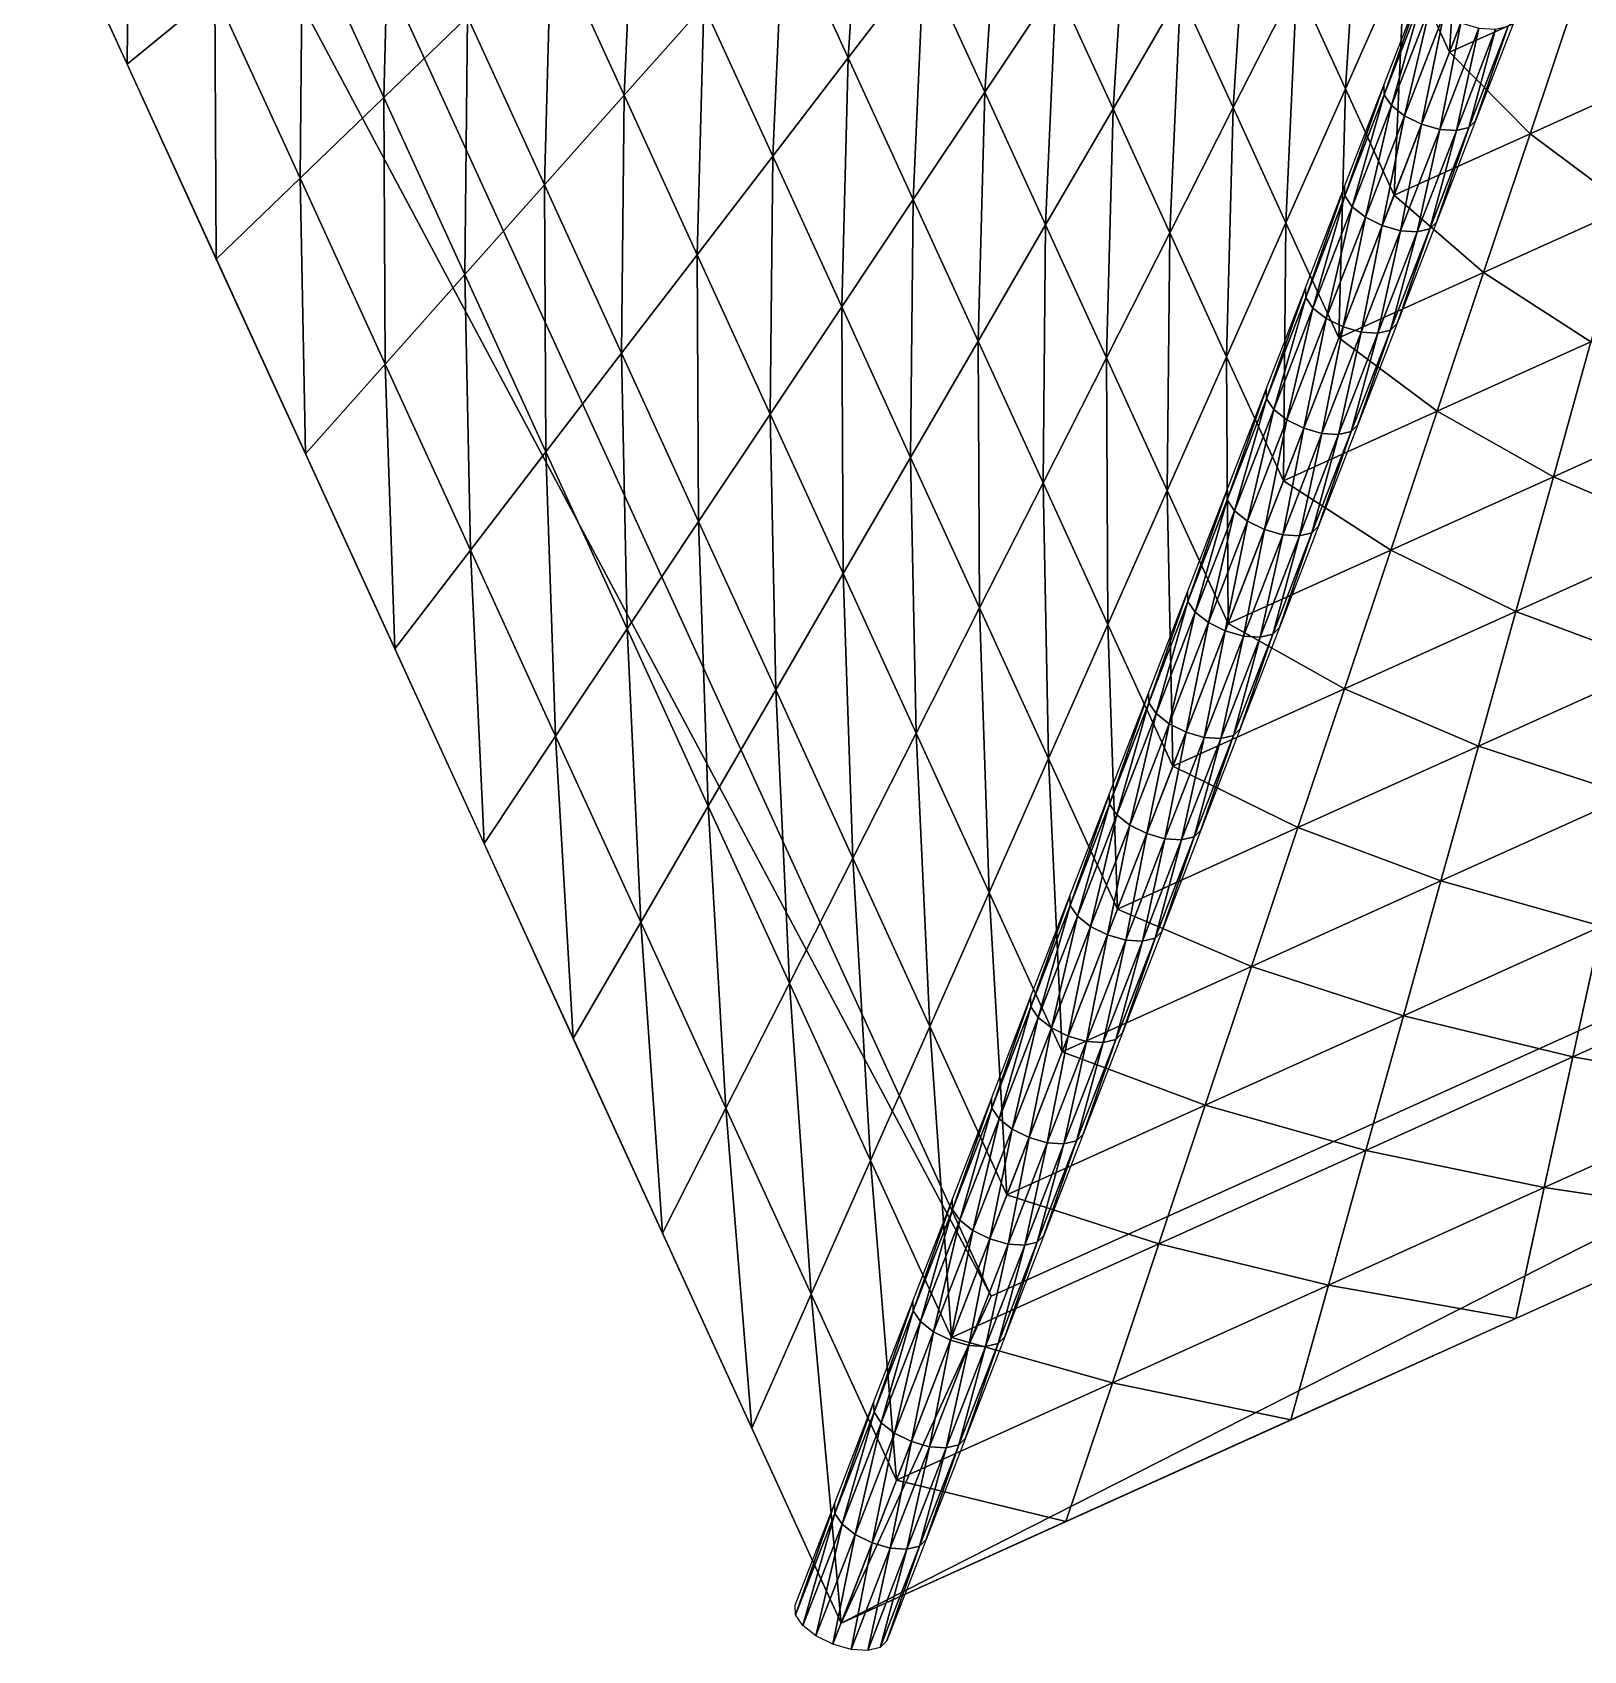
# Model space of a CAD drawing. Header units: metres. Extents: x -32.6 to 43.8, y -33.1 to 27.7.
# Drawn here: x -6.469 to -2.686, y -6.288 to -2.345 of the extents above; entities that cross this region are included whole.
import ezdxf

# ---------------------------------------------------------------- set-up
doc = ezdxf.new("R2010")
doc.units = ezdxf.units.M
for name, color, linetype in [('HREBENACE', 1, 'CONTINUOUS'), ('MANSARDA', 4, 'CONTINUOUS'), ('STRECHA_JIH', 6, 'CONTINUOUS'), ('STRECHA_ZAPAD', 2, 'CONTINUOUS'), ('ZDIVO', 6, 'CONTINUOUS')]:
    doc.layers.add(name, color=color, linetype=linetype)

msp = doc.modelspace()

# ---------------------------------------------------------------- linework, layer by layer
at = {"layer": 'HREBENACE'}
for points in [[(-3.1725, -2.4964, 9.4484), (-3.1733, -2.4733, 9.4077), (-3.0776, -2.2263, 9.5455)], [(-3.1725, -2.4964, 9.4484), (-3.0776, -2.2263, 9.5455), (-3.0768, -2.2494, 9.5863)], [(-3.1547, -2.5225, 9.4829), (-3.1725, -2.4964, 9.4484), (-3.0768, -2.2494, 9.5863)], [(-3.1547, -2.5225, 9.4829), (-3.0768, -2.2494, 9.5863), (-3.059, -2.2755, 9.6208)], [(-3.1227, -2.5478, 9.506), (-3.1547, -2.5225, 9.4829), (-3.059, -2.2755, 9.6208)], [(-3.1227, -2.5478, 9.506), (-3.059, -2.2755, 9.6208), (-3.0271, -2.3008, 9.6439)], [(-3.0815, -2.5683, 9.5141), (-3.1227, -2.5478, 9.506), (-3.0271, -2.3008, 9.6439)], [(-3.0815, -2.5683, 9.5141), (-3.0271, -2.3008, 9.6439), (-2.9858, -2.3213, 9.652)], [(-3.0371, -2.581, 9.506), (-3.0815, -2.5683, 9.5141), (-2.9858, -2.3213, 9.652)], [(-3.0371, -2.581, 9.506), (-2.9858, -2.3213, 9.652), (-2.9414, -2.334, 9.6439)], [(-2.9495, -2.56, 9.4077), (-2.87, -2.3295, 9.5863), (-2.8539, -2.313, 9.5455)], [(-2.9965, -2.5838, 9.4829), (-3.0371, -2.581, 9.506), (-2.9414, -2.334, 9.6439)], [(-2.9965, -2.5838, 9.4829), (-2.9414, -2.334, 9.6439), (-2.9008, -2.3369, 9.6208)], [(-2.9657, -2.5765, 9.4484), (-2.9965, -2.5838, 9.4829), (-2.9008, -2.3369, 9.6208)], [(-2.9495, -2.56, 9.4077), (-2.9657, -2.5765, 9.4484), (-2.87, -2.3295, 9.5863)], [(-2.9657, -2.5765, 9.4484), (-2.9008, -2.3369, 9.6208), (-2.87, -2.3295, 9.5863)], [(-3.2682, -2.7433, 9.3106), (-3.269, -2.7203, 9.2698), (-3.1733, -2.4733, 9.4077)], [(-3.2682, -2.7433, 9.3106), (-3.1733, -2.4733, 9.4077), (-3.1725, -2.4964, 9.4484)], [(-3.2504, -2.7695, 9.3451), (-3.2682, -2.7433, 9.3106), (-3.1725, -2.4964, 9.4484)], [(-3.2504, -2.7695, 9.3451), (-3.1725, -2.4964, 9.4484), (-3.1547, -2.5225, 9.4829)], [(-3.2184, -2.7947, 9.3682), (-3.2504, -2.7695, 9.3451), (-3.1547, -2.5225, 9.4829)], [(-3.2184, -2.7947, 9.3682), (-3.1547, -2.5225, 9.4829), (-3.1227, -2.5478, 9.506)], [(-3.1771, -2.8153, 9.3763), (-3.2184, -2.7947, 9.3682), (-3.1227, -2.5478, 9.506)], [(-3.1771, -2.8153, 9.3763), (-3.1227, -2.5478, 9.506), (-3.0815, -2.5683, 9.5141)], [(-3.0452, -2.807, 9.2698), (-2.9657, -2.5765, 9.4484), (-2.9495, -2.56, 9.4077)], [(-3.1328, -2.8279, 9.3682), (-3.1771, -2.8153, 9.3763), (-3.0815, -2.5683, 9.5141)], [(-3.1328, -2.8279, 9.3682), (-3.0815, -2.5683, 9.5141), (-3.0371, -2.581, 9.506)], [(-3.0922, -2.8308, 9.3451), (-3.1328, -2.8279, 9.3682), (-3.0371, -2.581, 9.506)], [(-3.0922, -2.8308, 9.3451), (-3.0371, -2.581, 9.506), (-2.9965, -2.5838, 9.4829)], [(-3.0614, -2.8234, 9.3106), (-3.0922, -2.8308, 9.3451), (-2.9965, -2.5838, 9.4829)], [(-3.0452, -2.807, 9.2698), (-3.0614, -2.8234, 9.3106), (-2.9657, -2.5765, 9.4484)], [(-3.0614, -2.8234, 9.3106), (-2.9965, -2.5838, 9.4829), (-2.9657, -2.5765, 9.4484)], [(-3.3639, -2.9903, 9.1727), (-3.3647, -2.9672, 9.132), (-3.269, -2.7203, 9.2698)], [(-3.3639, -2.9903, 9.1727), (-3.269, -2.7203, 9.2698), (-3.2682, -2.7433, 9.3106)], [(-3.3461, -3.0165, 9.2073), (-3.3639, -2.9903, 9.1727), (-3.2682, -2.7433, 9.3106)], [(-3.3461, -3.0165, 9.2073), (-3.2682, -2.7433, 9.3106), (-3.2504, -2.7695, 9.3451)], [(-3.3141, -3.0417, 9.2303), (-3.3461, -3.0165, 9.2073), (-3.2504, -2.7695, 9.3451)], [(-3.3141, -3.0417, 9.2303), (-3.2504, -2.7695, 9.3451), (-3.2184, -2.7947, 9.3682)], [(-3.2728, -3.0622, 9.2384), (-3.3141, -3.0417, 9.2303), (-3.2184, -2.7947, 9.3682)], [(-3.2728, -3.0622, 9.2384), (-3.2184, -2.7947, 9.3682), (-3.1771, -2.8153, 9.3763)], [(-3.2285, -3.0749, 9.2303), (-3.2728, -3.0622, 9.2384), (-3.1771, -2.8153, 9.3763)], [(-3.2285, -3.0749, 9.2303), (-3.1771, -2.8153, 9.3763), (-3.1328, -2.8279, 9.3682)], [(-3.1878, -3.0778, 9.2073), (-3.2285, -3.0749, 9.2303), (-3.1328, -2.8279, 9.3682)], [(-3.1878, -3.0778, 9.2073), (-3.1328, -2.8279, 9.3682), (-3.0922, -2.8308, 9.3451)], [(-3.1571, -3.0704, 9.1727), (-3.1878, -3.0778, 9.2073), (-3.0922, -2.8308, 9.3451)], [(-3.1409, -3.0539, 9.132), (-3.1571, -3.0704, 9.1727), (-3.0614, -2.8234, 9.3106)], [(-3.1571, -3.0704, 9.1727), (-3.0922, -2.8308, 9.3451), (-3.0614, -2.8234, 9.3106)], [(-3.1409, -3.0539, 9.132), (-3.0614, -2.8234, 9.3106), (-3.0452, -2.807, 9.2698)], [(-3.4595, -3.2373, 9.0349), (-3.4604, -3.2142, 8.9941), (-3.3647, -2.9672, 9.132)], [(-3.4595, -3.2373, 9.0349), (-3.3647, -2.9672, 9.132), (-3.3639, -2.9903, 9.1727)], [(-3.4418, -3.2634, 9.0694), (-3.4595, -3.2373, 9.0349), (-3.3639, -2.9903, 9.1727)], [(-3.4418, -3.2634, 9.0694), (-3.3639, -2.9903, 9.1727), (-3.3461, -3.0165, 9.2073)], [(-3.4098, -3.2887, 9.0925), (-3.4418, -3.2634, 9.0694), (-3.3461, -3.0165, 9.2073)], [(-3.4098, -3.2887, 9.0925), (-3.3461, -3.0165, 9.2073), (-3.3141, -3.0417, 9.2303)], [(-3.3685, -3.3092, 9.1006), (-3.4098, -3.2887, 9.0925), (-3.3141, -3.0417, 9.2303)], [(-3.3685, -3.3092, 9.1006), (-3.3141, -3.0417, 9.2303), (-3.2728, -3.0622, 9.2384)], [(-3.3242, -3.3219, 9.0925), (-3.3685, -3.3092, 9.1006), (-3.2728, -3.0622, 9.2384)], [(-3.3242, -3.3219, 9.0925), (-3.2728, -3.0622, 9.2384), (-3.2285, -3.0749, 9.2303)], [(-3.2835, -3.3247, 9.0694), (-3.3242, -3.3219, 9.0925), (-3.2285, -3.0749, 9.2303)], [(-3.2835, -3.3247, 9.0694), (-3.2285, -3.0749, 9.2303), (-3.1878, -3.0778, 9.2073)], [(-3.2366, -3.3009, 8.9941), (-3.2528, -3.3174, 9.0349), (-3.1571, -3.0704, 9.1727)], [(-3.2528, -3.3174, 9.0349), (-3.1878, -3.0778, 9.2073), (-3.1571, -3.0704, 9.1727)], [(-3.2366, -3.3009, 8.9941), (-3.1571, -3.0704, 9.1727), (-3.1409, -3.0539, 9.132)], [(-3.2528, -3.3174, 9.0349), (-3.2835, -3.3247, 9.0694), (-3.1878, -3.0778, 9.2073)], [(-3.5552, -3.4842, 8.897), (-3.5561, -3.4612, 8.8563), (-3.4604, -3.2142, 8.9941)], [(-3.5552, -3.4842, 8.897), (-3.4604, -3.2142, 8.9941), (-3.4595, -3.2373, 9.0349)], [(-3.5375, -3.5104, 8.9316), (-3.5552, -3.4842, 8.897), (-3.4595, -3.2373, 9.0349)], [(-3.5375, -3.5104, 8.9316), (-3.4595, -3.2373, 9.0349), (-3.4418, -3.2634, 9.0694)], [(-3.5055, -3.5357, 8.9546), (-3.5375, -3.5104, 8.9316), (-3.4418, -3.2634, 9.0694)], [(-3.5055, -3.5357, 8.9546), (-3.4418, -3.2634, 9.0694), (-3.4098, -3.2887, 9.0925)], [(-3.4642, -3.5562, 8.9627), (-3.5055, -3.5357, 8.9546), (-3.4098, -3.2887, 9.0925)], [(-3.4642, -3.5562, 8.9627), (-3.4098, -3.2887, 9.0925), (-3.3685, -3.3092, 9.1006)], [(-3.4199, -3.5688, 8.9546), (-3.4642, -3.5562, 8.9627), (-3.3685, -3.3092, 9.1006)], [(-3.4199, -3.5688, 8.9546), (-3.3685, -3.3092, 9.1006), (-3.3242, -3.3219, 9.0925)], [(-3.3323, -3.5479, 8.8563), (-3.2528, -3.3174, 9.0349), (-3.2366, -3.3009, 8.9941)], [(-3.3792, -3.5717, 8.9316), (-3.4199, -3.5688, 8.9546), (-3.3242, -3.3219, 9.0925)], [(-3.3792, -3.5717, 8.9316), (-3.3242, -3.3219, 9.0925), (-3.2835, -3.3247, 9.0694)], [(-3.3485, -3.5643, 8.897), (-3.3792, -3.5717, 8.9316), (-3.2835, -3.3247, 9.0694)], [(-3.3323, -3.5479, 8.8563), (-3.3485, -3.5643, 8.897), (-3.2528, -3.3174, 9.0349)], [(-3.3485, -3.5643, 8.897), (-3.2835, -3.3247, 9.0694), (-3.2528, -3.3174, 9.0349)], [(-3.6509, -3.7312, 8.7592), (-3.6518, -3.7081, 8.7185), (-3.5561, -3.4612, 8.8563)], [(-3.6509, -3.7312, 8.7592), (-3.5561, -3.4612, 8.8563), (-3.5552, -3.4842, 8.897)], [(-3.6332, -3.7574, 8.7937), (-3.6509, -3.7312, 8.7592), (-3.5552, -3.4842, 8.897)], [(-3.6332, -3.7574, 8.7937), (-3.5552, -3.4842, 8.897), (-3.5375, -3.5104, 8.9316)], [(-3.6012, -3.7826, 8.8168), (-3.6332, -3.7574, 8.7937), (-3.5375, -3.5104, 8.9316)], [(-3.6012, -3.7826, 8.8168), (-3.5375, -3.5104, 8.9316), (-3.5055, -3.5357, 8.9546)], [(-3.5599, -3.8032, 8.8249), (-3.6012, -3.7826, 8.8168), (-3.5055, -3.5357, 8.9546)], [(-3.5599, -3.8032, 8.8249), (-3.5055, -3.5357, 8.9546), (-3.4642, -3.5562, 8.9627)], [(-3.428, -3.7948, 8.7185), (-3.3485, -3.5643, 8.897), (-3.3323, -3.5479, 8.8563)], [(-3.5155, -3.8158, 8.8168), (-3.5599, -3.8032, 8.8249), (-3.4642, -3.5562, 8.9627)], [(-3.5155, -3.8158, 8.8168), (-3.4642, -3.5562, 8.9627), (-3.4199, -3.5688, 8.9546)], [(-3.4749, -3.8187, 8.7937), (-3.5155, -3.8158, 8.8168), (-3.4199, -3.5688, 8.9546)], [(-3.4749, -3.8187, 8.7937), (-3.4199, -3.5688, 8.9546), (-3.3792, -3.5717, 8.9316)], [(-3.4442, -3.8113, 8.7592), (-3.4749, -3.8187, 8.7937), (-3.3792, -3.5717, 8.9316)], [(-3.428, -3.7948, 8.7185), (-3.4442, -3.8113, 8.7592), (-3.3485, -3.5643, 8.897)], [(-3.4442, -3.8113, 8.7592), (-3.3792, -3.5717, 8.9316), (-3.3485, -3.5643, 8.897)], [(-3.7466, -3.9782, 8.6213), (-3.7475, -3.9551, 8.5806), (-3.6518, -3.7081, 8.7185)], [(-3.7466, -3.9782, 8.6213), (-3.6518, -3.7081, 8.7185), (-3.6509, -3.7312, 8.7592)], [(-3.7288, -4.0043, 8.6559), (-3.7466, -3.9782, 8.6213), (-3.6509, -3.7312, 8.7592)], [(-3.7288, -4.0043, 8.6559), (-3.6509, -3.7312, 8.7592), (-3.6332, -3.7574, 8.7937)], [(-3.6969, -4.0296, 8.6789), (-3.7288, -4.0043, 8.6559), (-3.6332, -3.7574, 8.7937)], [(-3.6969, -4.0296, 8.6789), (-3.6332, -3.7574, 8.7937), (-3.6012, -3.7826, 8.8168)], [(-3.6556, -4.0501, 8.6871), (-3.6969, -4.0296, 8.6789), (-3.6012, -3.7826, 8.8168)], [(-3.6556, -4.0501, 8.6871), (-3.6012, -3.7826, 8.8168), (-3.5599, -3.8032, 8.8249)], [(-3.6112, -4.0628, 8.6789), (-3.6556, -4.0501, 8.6871), (-3.5599, -3.8032, 8.8249)], [(-3.6112, -4.0628, 8.6789), (-3.5599, -3.8032, 8.8249), (-3.5155, -3.8158, 8.8168)], [(-3.5706, -4.0657, 8.6559), (-3.6112, -4.0628, 8.6789), (-3.5155, -3.8158, 8.8168)], [(-3.5706, -4.0657, 8.6559), (-3.5155, -3.8158, 8.8168), (-3.4749, -3.8187, 8.7937)], [(-3.5398, -4.0583, 8.6213), (-3.5706, -4.0657, 8.6559), (-3.4749, -3.8187, 8.7937)], [(-3.5237, -4.0418, 8.5806), (-3.5398, -4.0583, 8.6213), (-3.4442, -3.8113, 8.7592)], [(-3.5398, -4.0583, 8.6213), (-3.4749, -3.8187, 8.7937), (-3.4442, -3.8113, 8.7592)], [(-3.5237, -4.0418, 8.5806), (-3.4442, -3.8113, 8.7592), (-3.428, -3.7948, 8.7185)], [(-3.8423, -4.2252, 8.4835), (-3.8432, -4.2021, 8.4428), (-3.7475, -3.9551, 8.5806)], [(-3.8423, -4.2252, 8.4835), (-3.7475, -3.9551, 8.5806), (-3.7466, -3.9782, 8.6213)], [(-3.8245, -4.2513, 8.518), (-3.8423, -4.2252, 8.4835), (-3.7466, -3.9782, 8.6213)], [(-3.8245, -4.2513, 8.518), (-3.7466, -3.9782, 8.6213), (-3.7288, -4.0043, 8.6559)], [(-3.7926, -4.2766, 8.5411), (-3.8245, -4.2513, 8.518), (-3.7288, -4.0043, 8.6559)], [(-3.7926, -4.2766, 8.5411), (-3.7288, -4.0043, 8.6559), (-3.6969, -4.0296, 8.6789)], [(-3.7513, -4.2971, 8.5492), (-3.7926, -4.2766, 8.5411), (-3.6969, -4.0296, 8.6789)], [(-3.7513, -4.2971, 8.5492), (-3.6969, -4.0296, 8.6789), (-3.6556, -4.0501, 8.6871)], [(-3.7069, -4.3098, 8.5411), (-3.7513, -4.2971, 8.5492), (-3.6556, -4.0501, 8.6871)], [(-3.7069, -4.3098, 8.5411), (-3.6556, -4.0501, 8.6871), (-3.6112, -4.0628, 8.6789)], [(-3.6194, -4.2888, 8.4428), (-3.6355, -4.3053, 8.4835), (-3.5398, -4.0583, 8.6213)], [(-3.6355, -4.3053, 8.4835), (-3.5706, -4.0657, 8.6559), (-3.5398, -4.0583, 8.6213)], [(-3.6194, -4.2888, 8.4428), (-3.5398, -4.0583, 8.6213), (-3.5237, -4.0418, 8.5806)], [(-3.6663, -4.3126, 8.518), (-3.7069, -4.3098, 8.5411), (-3.6112, -4.0628, 8.6789)], [(-3.6663, -4.3126, 8.518), (-3.6112, -4.0628, 8.6789), (-3.5706, -4.0657, 8.6559)], [(-3.6355, -4.3053, 8.4835), (-3.6663, -4.3126, 8.518), (-3.5706, -4.0657, 8.6559)], [(-3.938, -4.4721, 8.3457), (-3.9388, -4.4491, 8.3049), (-3.8432, -4.2021, 8.4428)], [(-3.938, -4.4721, 8.3457), (-3.8432, -4.2021, 8.4428), (-3.8423, -4.2252, 8.4835)], [(-3.9202, -4.4983, 8.3802), (-3.938, -4.4721, 8.3457), (-3.8423, -4.2252, 8.4835)], [(-3.9202, -4.4983, 8.3802), (-3.8423, -4.2252, 8.4835), (-3.8245, -4.2513, 8.518)], [(-3.8883, -4.5235, 8.4033), (-3.9202, -4.4983, 8.3802), (-3.8245, -4.2513, 8.518)], [(-3.8883, -4.5235, 8.4033), (-3.8245, -4.2513, 8.518), (-3.7926, -4.2766, 8.5411)], [(-3.847, -4.5441, 8.4114), (-3.8883, -4.5235, 8.4033), (-3.7926, -4.2766, 8.5411)], [(-3.847, -4.5441, 8.4114), (-3.7926, -4.2766, 8.5411), (-3.7513, -4.2971, 8.5492)], [(-3.8026, -4.5567, 8.4033), (-3.847, -4.5441, 8.4114), (-3.7513, -4.2971, 8.5492)], [(-3.8026, -4.5567, 8.4033), (-3.7513, -4.2971, 8.5492), (-3.7069, -4.3098, 8.5411)], [(-3.715, -4.5358, 8.3049), (-3.6355, -4.3053, 8.4835), (-3.6194, -4.2888, 8.4428)], [(-3.762, -4.5596, 8.3802), (-3.8026, -4.5567, 8.4033), (-3.7069, -4.3098, 8.5411)], [(-3.762, -4.5596, 8.3802), (-3.7069, -4.3098, 8.5411), (-3.6663, -4.3126, 8.518)], [(-3.7312, -4.5522, 8.3457), (-3.762, -4.5596, 8.3802), (-3.6663, -4.3126, 8.518)], [(-3.715, -4.5358, 8.3049), (-3.7312, -4.5522, 8.3457), (-3.6355, -4.3053, 8.4835)], [(-3.7312, -4.5522, 8.3457), (-3.6663, -4.3126, 8.518), (-3.6355, -4.3053, 8.4835)], [(-4.0337, -4.7191, 8.2078), (-4.0345, -4.696, 8.1671), (-3.9388, -4.4491, 8.3049)], [(-4.0337, -4.7191, 8.2078), (-3.9388, -4.4491, 8.3049), (-3.938, -4.4721, 8.3457)], [(-4.0159, -4.7453, 8.2423), (-4.0337, -4.7191, 8.2078), (-3.938, -4.4721, 8.3457)], [(-4.0159, -4.7453, 8.2423), (-3.938, -4.4721, 8.3457), (-3.9202, -4.4983, 8.3802)], [(-3.9839, -4.7705, 8.2654), (-4.0159, -4.7453, 8.2423), (-3.9202, -4.4983, 8.3802)], [(-3.9839, -4.7705, 8.2654), (-3.9202, -4.4983, 8.3802), (-3.8883, -4.5235, 8.4033)], [(-3.9426, -4.791, 8.2735), (-3.9839, -4.7705, 8.2654), (-3.8883, -4.5235, 8.4033)], [(-3.9426, -4.791, 8.2735), (-3.8883, -4.5235, 8.4033), (-3.847, -4.5441, 8.4114)], [(-3.8983, -4.8037, 8.2654), (-3.9426, -4.791, 8.2735), (-3.847, -4.5441, 8.4114)], [(-3.8983, -4.8037, 8.2654), (-3.847, -4.5441, 8.4114), (-3.8026, -4.5567, 8.4033)], [(-3.8577, -4.8066, 8.2423), (-3.8983, -4.8037, 8.2654), (-3.8026, -4.5567, 8.4033)], [(-3.8577, -4.8066, 8.2423), (-3.8026, -4.5567, 8.4033), (-3.762, -4.5596, 8.3802)], [(-3.8269, -4.7992, 8.2078), (-3.8577, -4.8066, 8.2423), (-3.762, -4.5596, 8.3802)], [(-3.8107, -4.7827, 8.1671), (-3.8269, -4.7992, 8.2078), (-3.7312, -4.5522, 8.3457)], [(-3.8269, -4.7992, 8.2078), (-3.762, -4.5596, 8.3802), (-3.7312, -4.5522, 8.3457)], [(-3.8107, -4.7827, 8.1671), (-3.7312, -4.5522, 8.3457), (-3.715, -4.5358, 8.3049)], [(-4.1294, -4.9661, 8.07), (-4.1302, -4.943, 8.0292), (-4.0345, -4.696, 8.1671)], [(-4.1294, -4.9661, 8.07), (-4.0345, -4.696, 8.1671), (-4.0337, -4.7191, 8.2078)], [(-4.1116, -4.9922, 8.1045), (-4.1294, -4.9661, 8.07), (-4.0337, -4.7191, 8.2078)], [(-4.1116, -4.9922, 8.1045), (-4.0337, -4.7191, 8.2078), (-4.0159, -4.7453, 8.2423)], [(-4.0796, -5.0175, 8.1276), (-4.1116, -4.9922, 8.1045), (-4.0159, -4.7453, 8.2423)], [(-4.0796, -5.0175, 8.1276), (-4.0159, -4.7453, 8.2423), (-3.9839, -4.7705, 8.2654)], [(-4.0383, -5.038, 8.1357), (-4.0796, -5.0175, 8.1276), (-3.9839, -4.7705, 8.2654)], [(-4.0383, -5.038, 8.1357), (-3.9839, -4.7705, 8.2654), (-3.9426, -4.791, 8.2735)], [(-3.994, -5.0507, 8.1276), (-4.0383, -5.038, 8.1357), (-3.9426, -4.791, 8.2735)], [(-3.994, -5.0507, 8.1276), (-3.9426, -4.791, 8.2735), (-3.8983, -4.8037, 8.2654)], [(-3.9534, -5.0535, 8.1045), (-3.994, -5.0507, 8.1276), (-3.8983, -4.8037, 8.2654)], [(-3.9534, -5.0535, 8.1045), (-3.8983, -4.8037, 8.2654), (-3.8577, -4.8066, 8.2423)], [(-3.9226, -5.0462, 8.07), (-3.9534, -5.0535, 8.1045), (-3.8577, -4.8066, 8.2423)], [(-3.9064, -5.0297, 8.0292), (-3.9226, -5.0462, 8.07), (-3.8269, -4.7992, 8.2078)], [(-3.9226, -5.0462, 8.07), (-3.8577, -4.8066, 8.2423), (-3.8269, -4.7992, 8.2078)], [(-3.9064, -5.0297, 8.0292), (-3.8269, -4.7992, 8.2078), (-3.8107, -4.7827, 8.1671)], [(-4.225, -5.213, 7.9321), (-4.2259, -5.19, 7.8914), (-4.1302, -4.943, 8.0292)], [(-4.225, -5.213, 7.9321), (-4.1302, -4.943, 8.0292), (-4.1294, -4.9661, 8.07)], [(-4.2073, -5.2392, 7.9666), (-4.225, -5.213, 7.9321), (-4.1294, -4.9661, 8.07)], [(-4.2073, -5.2392, 7.9666), (-4.1294, -4.9661, 8.07), (-4.1116, -4.9922, 8.1045)], [(-4.1753, -5.2645, 7.9897), (-4.2073, -5.2392, 7.9666), (-4.1116, -4.9922, 8.1045)], [(-4.1753, -5.2645, 7.9897), (-4.1116, -4.9922, 8.1045), (-4.0796, -5.0175, 8.1276)], [(-4.134, -5.285, 7.9978), (-4.1753, -5.2645, 7.9897), (-4.0796, -5.0175, 8.1276)], [(-4.134, -5.285, 7.9978), (-4.0796, -5.0175, 8.1276), (-4.0383, -5.038, 8.1357)], [(-4.0897, -5.2976, 7.9897), (-4.134, -5.285, 7.9978), (-4.0383, -5.038, 8.1357)], [(-4.0897, -5.2976, 7.9897), (-4.0383, -5.038, 8.1357), (-3.994, -5.0507, 8.1276)], [(-4.0021, -5.2767, 7.8914), (-4.0183, -5.2931, 7.9321), (-3.9226, -5.0462, 8.07)], [(-4.0183, -5.2931, 7.9321), (-3.9534, -5.0535, 8.1045), (-3.9226, -5.0462, 8.07)], [(-4.0021, -5.2767, 7.8914), (-3.9226, -5.0462, 8.07), (-3.9064, -5.0297, 8.0292)], [(-4.049, -5.3005, 7.9666), (-4.0897, -5.2976, 7.9897), (-3.994, -5.0507, 8.1276)], [(-4.049, -5.3005, 7.9666), (-3.994, -5.0507, 8.1276), (-3.9534, -5.0535, 8.1045)], [(-4.0183, -5.2931, 7.9321), (-4.049, -5.3005, 7.9666), (-3.9534, -5.0535, 8.1045)], [(-4.3207, -5.46, 7.7943), (-4.3216, -5.4369, 7.7535), (-4.2259, -5.19, 7.8914)], [(-4.3207, -5.46, 7.7943), (-4.2259, -5.19, 7.8914), (-4.225, -5.213, 7.9321)], [(-4.303, -5.4862, 7.8288), (-4.3207, -5.46, 7.7943), (-4.225, -5.213, 7.9321)], [(-4.303, -5.4862, 7.8288), (-4.225, -5.213, 7.9321), (-4.2073, -5.2392, 7.9666)], [(-4.271, -5.5114, 7.8519), (-4.303, -5.4862, 7.8288), (-4.2073, -5.2392, 7.9666)], [(-4.271, -5.5114, 7.8519), (-4.2073, -5.2392, 7.9666), (-4.1753, -5.2645, 7.9897)], [(-4.2297, -5.532, 7.86), (-4.271, -5.5114, 7.8519), (-4.1753, -5.2645, 7.9897)], [(-4.2297, -5.532, 7.86), (-4.1753, -5.2645, 7.9897), (-4.134, -5.285, 7.9978)], [(-4.0978, -5.5236, 7.7535), (-4.0183, -5.2931, 7.9321), (-4.0021, -5.2767, 7.8914)], [(-4.1854, -5.5446, 7.8519), (-4.2297, -5.532, 7.86), (-4.134, -5.285, 7.9978)], [(-4.1854, -5.5446, 7.8519), (-4.134, -5.285, 7.9978), (-4.0897, -5.2976, 7.9897)], [(-4.1447, -5.5475, 7.8288), (-4.1854, -5.5446, 7.8519), (-4.0897, -5.2976, 7.9897)], [(-4.1447, -5.5475, 7.8288), (-4.0897, -5.2976, 7.9897), (-4.049, -5.3005, 7.9666)], [(-4.114, -5.5401, 7.7943), (-4.1447, -5.5475, 7.8288), (-4.049, -5.3005, 7.9666)], [(-4.0978, -5.5236, 7.7535), (-4.114, -5.5401, 7.7943), (-4.0183, -5.2931, 7.9321)], [(-4.114, -5.5401, 7.7943), (-4.049, -5.3005, 7.9666), (-4.0183, -5.2931, 7.9321)], [(-4.4164, -5.707, 7.6564), (-4.4173, -5.6839, 7.6157), (-4.3216, -5.4369, 7.7535)], [(-4.4164, -5.707, 7.6564), (-4.3216, -5.4369, 7.7535), (-4.3207, -5.46, 7.7943)], [(-4.3987, -5.7331, 7.691), (-4.4164, -5.707, 7.6564), (-4.3207, -5.46, 7.7943)], [(-4.3987, -5.7331, 7.691), (-4.3207, -5.46, 7.7943), (-4.303, -5.4862, 7.8288)], [(-4.3667, -5.7584, 7.714), (-4.3987, -5.7331, 7.691), (-4.303, -5.4862, 7.8288)], [(-4.3667, -5.7584, 7.714), (-4.303, -5.4862, 7.8288), (-4.271, -5.5114, 7.8519)], [(-4.3254, -5.7789, 7.7221), (-4.3667, -5.7584, 7.714), (-4.271, -5.5114, 7.8519)], [(-4.3254, -5.7789, 7.7221), (-4.271, -5.5114, 7.8519), (-4.2297, -5.532, 7.86)], [(-4.2811, -5.7916, 7.714), (-4.3254, -5.7789, 7.7221), (-4.2297, -5.532, 7.86)], [(-4.2811, -5.7916, 7.714), (-4.2297, -5.532, 7.86), (-4.1854, -5.5446, 7.8519)], [(-4.2404, -5.7944, 7.691), (-4.2811, -5.7916, 7.714), (-4.1854, -5.5446, 7.8519)], [(-4.2404, -5.7944, 7.691), (-4.1854, -5.5446, 7.8519), (-4.1447, -5.5475, 7.8288)], [(-4.2097, -5.7871, 7.6564), (-4.2404, -5.7944, 7.691), (-4.1447, -5.5475, 7.8288)], [(-4.1935, -5.7706, 7.6157), (-4.2097, -5.7871, 7.6564), (-4.114, -5.5401, 7.7943)], [(-4.2097, -5.7871, 7.6564), (-4.1447, -5.5475, 7.8288), (-4.114, -5.5401, 7.7943)], [(-4.1935, -5.7706, 7.6157), (-4.114, -5.5401, 7.7943), (-4.0978, -5.5236, 7.7535)], [(-4.5121, -5.954, 7.5186), (-4.513, -5.9309, 7.4778), (-4.4173, -5.6839, 7.6157)], [(-4.5121, -5.954, 7.5186), (-4.4173, -5.6839, 7.6157), (-4.4164, -5.707, 7.6564)], [(-4.4943, -5.9801, 7.5531), (-4.5121, -5.954, 7.5186), (-4.4164, -5.707, 7.6564)], [(-4.4943, -5.9801, 7.5531), (-4.4164, -5.707, 7.6564), (-4.3987, -5.7331, 7.691)], [(-4.4624, -6.0054, 7.5762), (-4.4943, -5.9801, 7.5531), (-4.3987, -5.7331, 7.691)], [(-4.4624, -6.0054, 7.5762), (-4.3987, -5.7331, 7.691), (-4.3667, -5.7584, 7.714)], [(-4.4211, -6.0259, 7.5843), (-4.4624, -6.0054, 7.5762), (-4.3667, -5.7584, 7.714)], [(-4.4211, -6.0259, 7.5843), (-4.3667, -5.7584, 7.714), (-4.3254, -5.7789, 7.7221)], [(-4.3767, -6.0386, 7.5762), (-4.4211, -6.0259, 7.5843), (-4.3254, -5.7789, 7.7221)], [(-4.3767, -6.0386, 7.5762), (-4.3254, -5.7789, 7.7221), (-4.2811, -5.7916, 7.714)], [(-4.3361, -6.0414, 7.5531), (-4.3767, -6.0386, 7.5762), (-4.2811, -5.7916, 7.714)], [(-4.3361, -6.0414, 7.5531), (-4.2811, -5.7916, 7.714), (-4.2404, -5.7944, 7.691)], [(-4.3054, -6.0341, 7.5186), (-4.3361, -6.0414, 7.5531), (-4.2404, -5.7944, 7.691)], [(-4.2892, -6.0176, 7.4778), (-4.3054, -6.0341, 7.5186), (-4.2097, -5.7871, 7.6564)], [(-4.3054, -6.0341, 7.5186), (-4.2404, -5.7944, 7.691), (-4.2097, -5.7871, 7.6564)], [(-4.2892, -6.0176, 7.4778), (-4.2097, -5.7871, 7.6564), (-4.1935, -5.7706, 7.6157)], [(-4.6078, -6.2009, 7.3807), (-4.6087, -6.1779, 7.34), (-4.513, -5.9309, 7.4778)], [(-4.6078, -6.2009, 7.3807), (-4.513, -5.9309, 7.4778), (-4.5121, -5.954, 7.5186)], [(-4.59, -6.2271, 7.4153), (-4.6078, -6.2009, 7.3807), (-4.5121, -5.954, 7.5186)], [(-4.59, -6.2271, 7.4153), (-4.5121, -5.954, 7.5186), (-4.4943, -5.9801, 7.5531)], [(-4.5581, -6.2523, 7.4383), (-4.59, -6.2271, 7.4153), (-4.4943, -5.9801, 7.5531)], [(-4.5581, -6.2523, 7.4383), (-4.4943, -5.9801, 7.5531), (-4.4624, -6.0054, 7.5762)], [(-4.5168, -6.2729, 7.4464), (-4.5581, -6.2523, 7.4383), (-4.4624, -6.0054, 7.5762)], [(-4.5168, -6.2729, 7.4464), (-4.4624, -6.0054, 7.5762), (-4.4211, -6.0259, 7.5843)], [(-4.4724, -6.2855, 7.4383), (-4.5168, -6.2729, 7.4464), (-4.4211, -6.0259, 7.5843)], [(-4.4724, -6.2855, 7.4383), (-4.4211, -6.0259, 7.5843), (-4.3767, -6.0386, 7.5762)], [(-4.3849, -6.2646, 7.34), (-4.3054, -6.0341, 7.5186), (-4.2892, -6.0176, 7.4778)], [(-4.4318, -6.2884, 7.4153), (-4.4724, -6.2855, 7.4383), (-4.3767, -6.0386, 7.5762)], [(-4.4318, -6.2884, 7.4153), (-4.3767, -6.0386, 7.5762), (-4.3361, -6.0414, 7.5531)], [(-4.401, -6.281, 7.3807), (-4.4318, -6.2884, 7.4153), (-4.3361, -6.0414, 7.5531)], [(-4.3849, -6.2646, 7.34), (-4.401, -6.281, 7.3807), (-4.3054, -6.0341, 7.5186)], [(-4.401, -6.281, 7.3807), (-4.3361, -6.0414, 7.5531), (-4.3054, -6.0341, 7.5186)]]:
    msp.add_3dface(points, dxfattribs=at)
at = {"layer": 'MANSARDA'}
for points in [[(-4.1305, -5.4244, 4.36), (-8.4393, 3.9782, 4.36), (-9.2843, 4.2262, 7.29)], [(-4.1305, -5.4244, 4.36), (-9.2843, 4.2262, 7.29), (-4.4968, -6.2212, 7.29)], [(6.7267, -0.5235, 4.36), (-4.1305, -5.4244, 4.36), (-4.4968, -6.2212, 7.29)], [(6.7267, -0.5235, 4.36), (-4.4968, -6.2212, 7.29), (7.5668, -0.7757, 7.29)]]:
    msp.add_3dface(points, dxfattribs=at)
at = {"layer": 'STRECHA_JIH'}
for points in [[(-2.7038, -2.2535, 9.4266), (-3.0136, -2.3932, 9.4266), (-2.8788, -2.0452, 9.6208)], [(-2.4855, -2.4423, 9.2324), (-2.7038, -2.2535, 9.4266), (-2.394, -2.1139, 9.4266)], [(-2.8169, -2.5917, 9.2324), (-3.0136, -2.3932, 9.4266), (-2.7038, -2.2535, 9.4266)], [(-2.4855, -2.4423, 9.2324), (-2.8169, -2.5917, 9.2324), (-2.7038, -2.2535, 9.4266)], [(-2.8169, -2.5917, 9.2324), (-3.1484, -2.7412, 9.2324), (-3.0136, -2.3932, 9.4266)], [(-2.5769, -2.7707, 9.0381), (-2.8169, -2.5917, 9.2324), (-2.4855, -2.4423, 9.2324)], [(-2.9301, -2.9299, 9.0381), (-3.1484, -2.7412, 9.2324), (-2.8169, -2.5917, 9.2324)], [(-2.5769, -2.7707, 9.0381), (-2.9301, -2.9299, 9.0381), (-2.8169, -2.5917, 9.2324)], [(-2.9301, -2.9299, 9.0381), (-3.2833, -3.0892, 9.0381), (-3.1484, -2.7412, 9.2324)], [(-2.6684, -3.0991, 8.8439), (-2.9301, -2.9299, 9.0381), (-2.5769, -2.7707, 9.0381)], [(-3.0432, -3.2681, 8.8439), (-3.2833, -3.0892, 9.0381), (-2.9301, -2.9299, 9.0381)], [(-2.6684, -3.0991, 8.8439), (-3.0432, -3.2681, 8.8439), (-2.9301, -2.9299, 9.0381)], [(-3.0432, -3.2681, 8.8439), (-3.4181, -3.4372, 8.8439), (-3.2833, -3.0892, 9.0381)], [(-2.7598, -3.4275, 8.6497), (-3.0432, -3.2681, 8.8439), (-2.6684, -3.0991, 8.8439)], [(-2.3633, -3.2486, 8.6497), (-2.7598, -3.4275, 8.6497), (-2.6684, -3.0991, 8.8439)], [(-3.1564, -3.6063, 8.6497), (-3.4181, -3.4372, 8.8439), (-3.0432, -3.2681, 8.8439)], [(-2.7598, -3.4275, 8.6497), (-3.1564, -3.6063, 8.6497), (-3.0432, -3.2681, 8.8439)], [(-2.4331, -3.5672, 8.4554), (-2.7598, -3.4275, 8.6497), (-2.3633, -3.2486, 8.6497)], [(-2.8513, -3.7559, 8.4554), (-3.1564, -3.6063, 8.6497), (-2.7598, -3.4275, 8.6497)], [(-2.4331, -3.5672, 8.4554), (-2.8513, -3.7559, 8.4554), (-2.7598, -3.4275, 8.6497)], [(-3.1564, -3.6063, 8.6497), (-3.5529, -3.7852, 8.6497), (-3.4181, -3.4372, 8.8439)], [(-2.5029, -3.8858, 8.2612), (-2.8513, -3.7559, 8.4554), (-2.4331, -3.5672, 8.4554)], [(-3.2695, -3.9445, 8.4554), (-3.5529, -3.7852, 8.6497), (-3.1564, -3.6063, 8.6497)], [(-2.8513, -3.7559, 8.4554), (-3.2695, -3.9445, 8.4554), (-3.1564, -3.6063, 8.6497)], [(-3.2695, -3.9445, 8.4554), (-3.6878, -4.1332, 8.4554), (-3.5529, -3.7852, 8.6497)], [(-2.9428, -4.0842, 8.2612), (-3.2695, -3.9445, 8.4554), (-2.8513, -3.7559, 8.4554)], [(-2.5029, -3.8858, 8.2612), (-2.9428, -4.0842, 8.2612), (-2.8513, -3.7559, 8.4554)], [(-2.5726, -4.2043, 8.0669), (-2.9428, -4.0842, 8.2612), (-2.5029, -3.8858, 8.2612)], [(-3.3827, -4.2827, 8.2612), (-3.6878, -4.1332, 8.4554), (-3.2695, -3.9445, 8.4554)], [(-2.9428, -4.0842, 8.2612), (-3.3827, -4.2827, 8.2612), (-3.2695, -3.9445, 8.4554)], [(-3.0342, -4.4126, 8.0669), (-3.3827, -4.2827, 8.2612), (-2.9428, -4.0842, 8.2612)], [(-2.5726, -4.2043, 8.0669), (-3.0342, -4.4126, 8.0669), (-2.9428, -4.0842, 8.2612)], [(-3.3827, -4.2827, 8.2612), (-3.8226, -4.4812, 8.2612), (-3.6878, -4.1332, 8.4554)], [(-2.6424, -4.5229, 7.8727), (-3.0342, -4.4126, 8.0669), (-2.5726, -4.2043, 8.0669)], [(-3.4958, -4.6209, 8.0669), (-3.8226, -4.4812, 8.2612), (-3.3827, -4.2827, 8.2612)], [(-3.0342, -4.4126, 8.0669), (-3.4958, -4.6209, 8.0669), (-3.3827, -4.2827, 8.2612)], [(-3.1257, -4.741, 7.8727), (-3.4958, -4.6209, 8.0669), (-3.0342, -4.4126, 8.0669)], [(-2.6424, -4.5229, 7.8727), (-3.1257, -4.741, 7.8727), (-3.0342, -4.4126, 8.0669)], [(-3.4958, -4.6209, 8.0669), (-3.9574, -4.8292, 8.0669), (-3.8226, -4.4812, 8.2612)], [(-2.7122, -4.8415, 7.6785), (-3.1257, -4.741, 7.8727), (-2.6424, -4.5229, 7.8727)], [(-2.2072, -4.6136, 7.6785), (-2.7122, -4.8415, 7.6785), (-2.6424, -4.5229, 7.8727)], [(-2.2553, -4.9224, 7.4842), (-2.7122, -4.8415, 7.6785), (-2.2072, -4.6136, 7.6785)], [(-3.609, -4.9591, 7.8727), (-3.9574, -4.8292, 8.0669), (-3.4958, -4.6209, 8.0669)], [(-3.1257, -4.741, 7.8727), (-3.609, -4.9591, 7.8727), (-3.4958, -4.6209, 8.0669)], [(-3.2172, -5.0694, 7.6785), (-3.609, -4.9591, 7.8727), (-3.1257, -4.741, 7.8727)], [(-2.7122, -4.8415, 7.6785), (-3.2172, -5.0694, 7.6785), (-3.1257, -4.741, 7.8727)], [(-3.609, -4.9591, 7.8727), (-4.0923, -5.1772, 7.8727), (-3.9574, -4.8292, 8.0669)], [(-2.782, -5.1601, 7.4842), (-3.2172, -5.0694, 7.6785), (-2.7122, -4.8415, 7.6785)], [(-2.2553, -4.9224, 7.4842), (-2.782, -5.1601, 7.4842), (-2.7122, -4.8415, 7.6785)], [(-2.3034, -5.2311, 7.29), (-2.782, -5.1601, 7.4842), (-2.2553, -4.9224, 7.4842)], [(-3.7221, -5.2973, 7.6785), (-4.0923, -5.1772, 7.8727), (-3.609, -4.9591, 7.8727)], [(-3.2172, -5.0694, 7.6785), (-3.7221, -5.2973, 7.6785), (-3.609, -4.9591, 7.8727)], [(-3.3086, -5.3978, 7.4842), (-3.7221, -5.2973, 7.6785), (-3.2172, -5.0694, 7.6785)], [(-2.782, -5.1601, 7.4842), (-3.3086, -5.3978, 7.4842), (-3.2172, -5.0694, 7.6785)], [(-2.8517, -5.4786, 7.29), (-3.3086, -5.3978, 7.4842), (-2.782, -5.1601, 7.4842)], [(-2.3034, -5.2311, 7.29), (-2.8517, -5.4786, 7.29), (-2.782, -5.1601, 7.4842)], [(-3.7221, -5.2973, 7.6785), (-4.2271, -5.5252, 7.6785), (-4.0923, -5.1772, 7.8727)], [(-3.8353, -5.6355, 7.4842), (-4.2271, -5.5252, 7.6785), (-3.7221, -5.2973, 7.6785)], [(-3.3086, -5.3978, 7.4842), (-3.8353, -5.6355, 7.4842), (-3.7221, -5.2973, 7.6785)], [(-3.4001, -5.7262, 7.29), (-3.8353, -5.6355, 7.4842), (-3.3086, -5.3978, 7.4842)], [(-2.8517, -5.4786, 7.29), (-3.4001, -5.7262, 7.29), (-3.3086, -5.3978, 7.4842)], [(-3.8353, -5.6355, 7.4842), (-4.3619, -5.8732, 7.4842), (-4.2271, -5.5252, 7.6785)], [(-3.9484, -5.9737, 7.29), (-4.3619, -5.8732, 7.4842), (-3.8353, -5.6355, 7.4842)], [(-3.4001, -5.7262, 7.29), (-3.9484, -5.9737, 7.29), (-3.8353, -5.6355, 7.4842)], [(-3.9484, -5.9737, 7.29), (-4.4968, -6.2212, 7.29), (-4.3619, -5.8732, 7.4842)]]:
    msp.add_3dface(points, dxfattribs=at)
at = {"layer": 'STRECHA_ZAPAD'}
for points in [[(-6.2377, -2.4222, 7.29), (-6.4553, -1.9473, 7.29), (-6.2315, -1.7935, 7.4842)], [(-6.2377, -2.4222, 7.29), (-6.2315, -1.7935, 7.4842), (-6.0237, -2.2468, 7.4842)], [(-4.4791, -2.4063, 8.4554), (-4.6374, -2.061, 8.4554), (-4.4432, -1.8425, 8.6497)], [(-4.4791, -2.4063, 8.4554), (-4.4432, -1.8425, 8.6497), (-4.2948, -2.1663, 8.6497)], [(-3.0136, -2.3932, 9.4266), (-3.1224, -2.1557, 9.4266), (-2.9777, -1.8293, 9.6208)], [(-3.0136, -2.3932, 9.4266), (-2.9777, -1.8293, 9.6208), (-2.8788, -2.0452, 9.6208)], [(-5.6119, -2.5032, 7.6785), (-5.8098, -2.0715, 7.6785), (-5.5958, -1.8962, 7.8727)], [(-5.6119, -2.5032, 7.6785), (-5.5958, -1.8962, 7.8727), (-5.4079, -2.3063, 7.8727)], [(-5.0257, -2.498, 8.0669), (-5.2038, -2.1094, 8.0669), (-4.9997, -1.9125, 8.2612)], [(-5.0257, -2.498, 8.0669), (-4.9997, -1.9125, 8.2612), (-4.8315, -2.2795, 8.2612)], [(-4.1464, -2.49, 8.6497), (-4.2948, -2.1663, 8.6497), (-4.1105, -1.9262, 8.8439)], [(-4.1464, -2.49, 8.6497), (-4.1105, -1.9262, 8.8439), (-3.972, -2.2284, 8.8439)], [(-3.2671, -2.4821, 9.2324), (-3.3858, -2.2231, 9.2324), (-3.2312, -1.9183, 9.4266)], [(-3.2671, -2.4821, 9.2324), (-3.2312, -1.9183, 9.4266), (-3.1224, -2.1557, 9.4266)], [(-3.8335, -2.5306, 8.8439), (-3.972, -2.2284, 8.8439), (-3.7976, -1.9667, 9.0381)], [(-3.8335, -2.5306, 8.8439), (-3.7976, -1.9667, 9.0381), (-3.669, -2.2473, 9.0381)], [(-3.5404, -2.5279, 9.0381), (-3.669, -2.2473, 9.0381), (-3.5045, -1.9641, 9.2324)], [(-3.5404, -2.5279, 9.0381), (-3.5045, -1.9641, 9.2324), (-3.3858, -2.2231, 9.2324)], [(-5.816, -2.7001, 7.4842), (-6.0237, -2.2468, 7.4842), (-5.8098, -2.0715, 7.6785)], [(-5.816, -2.7001, 7.4842), (-5.8098, -2.0715, 7.6785), (-5.6119, -2.5032, 7.6785)], [(-4.6634, -2.6464, 8.2612), (-4.8315, -2.2795, 8.2612), (-4.6374, -2.061, 8.4554)], [(-4.6634, -2.6464, 8.2612), (-4.6374, -2.061, 8.4554), (-4.4791, -2.4063, 8.4554)], [(-5.2199, -2.7164, 7.8727), (-5.4079, -2.3063, 7.8727), (-5.2038, -2.1094, 8.0669)], [(-5.2199, -2.7164, 7.8727), (-5.2038, -2.1094, 8.0669), (-5.0257, -2.498, 8.0669)], [(-4.3208, -2.7517, 8.4554), (-4.4791, -2.4063, 8.4554), (-4.2948, -2.1663, 8.6497)], [(-4.3208, -2.7517, 8.4554), (-4.2948, -2.1663, 8.6497), (-4.1464, -2.49, 8.6497)], [(-3.1484, -2.7412, 9.2324), (-3.2671, -2.4821, 9.2324), (-3.1224, -2.1557, 9.4266)], [(-3.1484, -2.7412, 9.2324), (-3.1224, -2.1557, 9.4266), (-3.0136, -2.3932, 9.4266)], [(-6.0201, -2.897, 7.29), (-6.2377, -2.4222, 7.29), (-6.0237, -2.2468, 7.4842)], [(-6.0201, -2.897, 7.29), (-6.0237, -2.2468, 7.4842), (-5.816, -2.7001, 7.4842)], [(-3.9981, -2.8138, 8.6497), (-4.1464, -2.49, 8.6497), (-3.972, -2.2284, 8.8439)], [(-3.9981, -2.8138, 8.6497), (-3.972, -2.2284, 8.8439), (-3.8335, -2.5306, 8.8439)], [(-3.6951, -2.8328, 8.8439), (-3.8335, -2.5306, 8.8439), (-3.669, -2.2473, 9.0381)], [(-3.6951, -2.8328, 8.8439), (-3.669, -2.2473, 9.0381), (-3.5404, -2.5279, 9.0381)], [(-3.4119, -2.8086, 9.0381), (-3.5404, -2.5279, 9.0381), (-3.3858, -2.2231, 9.2324)], [(-3.4119, -2.8086, 9.0381), (-3.3858, -2.2231, 9.2324), (-3.2671, -2.4821, 9.2324)], [(-4.8477, -2.8865, 8.0669), (-5.0257, -2.498, 8.0669), (-4.8315, -2.2795, 8.2612)], [(-4.8477, -2.8865, 8.0669), (-4.8315, -2.2795, 8.2612), (-4.6634, -2.6464, 8.2612)], [(-5.4141, -2.9349, 7.6785), (-5.6119, -2.5032, 7.6785), (-5.4079, -2.3063, 7.8727)], [(-5.4141, -2.9349, 7.6785), (-5.4079, -2.3063, 7.8727), (-5.2199, -2.7164, 7.8727)], [(-4.4952, -3.0134, 8.2612), (-4.6634, -2.6464, 8.2612), (-4.4791, -2.4063, 8.4554)], [(-4.4952, -3.0134, 8.2612), (-4.4791, -2.4063, 8.4554), (-4.3208, -2.7517, 8.4554)], [(-3.2833, -3.0892, 9.0381), (-3.4119, -2.8086, 9.0381), (-3.2671, -2.4821, 9.2324)], [(-3.2833, -3.0892, 9.0381), (-3.2671, -2.4821, 9.2324), (-3.1484, -2.7412, 9.2324)], [(-5.6083, -3.1534, 7.4842), (-5.816, -2.7001, 7.4842), (-5.6119, -2.5032, 7.6785)], [(-5.6083, -3.1534, 7.4842), (-5.6119, -2.5032, 7.6785), (-5.4141, -2.9349, 7.6785)], [(-5.032, -3.1266, 7.8727), (-5.2199, -2.7164, 7.8727), (-5.0257, -2.498, 8.0669)], [(-5.032, -3.1266, 7.8727), (-5.0257, -2.498, 8.0669), (-4.8477, -2.8865, 8.0669)], [(-4.1626, -3.0971, 8.4554), (-4.3208, -2.7517, 8.4554), (-4.1464, -2.49, 8.6497)], [(-4.1626, -3.0971, 8.4554), (-4.1464, -2.49, 8.6497), (-3.9981, -2.8138, 8.6497)], [(-3.8497, -3.1376, 8.6497), (-3.9981, -2.8138, 8.6497), (-3.8335, -2.5306, 8.8439)], [(-3.8497, -3.1376, 8.6497), (-3.8335, -2.5306, 8.8439), (-3.6951, -2.8328, 8.8439)], [(-3.5566, -3.135, 8.8439), (-3.6951, -2.8328, 8.8439), (-3.5404, -2.5279, 9.0381)], [(-3.5566, -3.135, 8.8439), (-3.5404, -2.5279, 9.0381), (-3.4119, -2.8086, 9.0381)], [(-4.6696, -3.275, 8.0669), (-4.8477, -2.8865, 8.0669), (-4.6634, -2.6464, 8.2612)], [(-4.6696, -3.275, 8.0669), (-4.6634, -2.6464, 8.2612), (-4.4952, -3.0134, 8.2612)], [(-5.8025, -3.3719, 7.29), (-6.0201, -2.897, 7.29), (-5.816, -2.7001, 7.4842)], [(-5.8025, -3.3719, 7.29), (-5.816, -2.7001, 7.4842), (-5.6083, -3.1534, 7.4842)], [(-5.2163, -3.3666, 7.6785), (-5.4141, -2.9349, 7.6785), (-5.2199, -2.7164, 7.8727)], [(-5.2163, -3.3666, 7.6785), (-5.2199, -2.7164, 7.8727), (-5.032, -3.1266, 7.8727)], [(-4.3271, -3.3803, 8.2612), (-4.4952, -3.0134, 8.2612), (-4.3208, -2.7517, 8.4554)], [(-4.3271, -3.3803, 8.2612), (-4.3208, -2.7517, 8.4554), (-4.1626, -3.0971, 8.4554)], [(-4.0043, -3.4424, 8.4554), (-4.1626, -3.0971, 8.4554), (-3.9981, -2.8138, 8.6497)], [(-4.0043, -3.4424, 8.4554), (-3.9981, -2.8138, 8.6497), (-3.8497, -3.1376, 8.6497)], [(-3.7013, -3.4614, 8.6497), (-3.8497, -3.1376, 8.6497), (-3.6951, -2.8328, 8.8439)], [(-3.7013, -3.4614, 8.6497), (-3.6951, -2.8328, 8.8439), (-3.5566, -3.135, 8.8439)], [(-3.4181, -3.4372, 8.8439), (-3.5566, -3.135, 8.8439), (-3.4119, -2.8086, 9.0381)], [(-3.4181, -3.4372, 8.8439), (-3.4119, -2.8086, 9.0381), (-3.2833, -3.0892, 9.0381)], [(-4.844, -3.5367, 7.8727), (-5.032, -3.1266, 7.8727), (-4.8477, -2.8865, 8.0669)], [(-4.844, -3.5367, 7.8727), (-4.8477, -2.8865, 8.0669), (-4.6696, -3.275, 8.0669)], [(-5.4006, -3.6067, 7.4842), (-5.6083, -3.1534, 7.4842), (-5.4141, -2.9349, 7.6785)], [(-5.4006, -3.6067, 7.4842), (-5.4141, -2.9349, 7.6785), (-5.2163, -3.3666, 7.6785)], [(-4.4916, -3.6636, 8.0669), (-4.6696, -3.275, 8.0669), (-4.4952, -3.0134, 8.2612)], [(-4.4916, -3.6636, 8.0669), (-4.4952, -3.0134, 8.2612), (-4.3271, -3.3803, 8.2612)], [(-4.1589, -3.7473, 8.2612), (-4.3271, -3.3803, 8.2612), (-4.1626, -3.0971, 8.4554)], [(-4.1589, -3.7473, 8.2612), (-4.1626, -3.0971, 8.4554), (-4.0043, -3.4424, 8.4554)], [(-5.5848, -3.8468, 7.29), (-5.8025, -3.3719, 7.29), (-5.6083, -3.1534, 7.4842)], [(-5.5848, -3.8468, 7.29), (-5.6083, -3.1534, 7.4842), (-5.4006, -3.6067, 7.4842)], [(-5.0184, -3.7984, 7.6785), (-5.2163, -3.3666, 7.6785), (-5.032, -3.1266, 7.8727)], [(-5.0184, -3.7984, 7.6785), (-5.032, -3.1266, 7.8727), (-4.844, -3.5367, 7.8727)], [(-3.846, -3.7878, 8.4554), (-4.0043, -3.4424, 8.4554), (-3.8497, -3.1376, 8.6497)], [(-3.846, -3.7878, 8.4554), (-3.8497, -3.1376, 8.6497), (-3.7013, -3.4614, 8.6497)], [(-3.5529, -3.7852, 8.6497), (-3.7013, -3.4614, 8.6497), (-3.5566, -3.135, 8.8439)], [(-3.5529, -3.7852, 8.6497), (-3.5566, -3.135, 8.8439), (-3.4181, -3.4372, 8.8439)], [(-4.6561, -3.9468, 7.8727), (-4.844, -3.5367, 7.8727), (-4.6696, -3.275, 8.0669)], [(-4.6561, -3.9468, 7.8727), (-4.6696, -3.275, 8.0669), (-4.4916, -3.6636, 8.0669)], [(-5.1928, -4.06, 7.4842), (-5.4006, -3.6067, 7.4842), (-5.2163, -3.3666, 7.6785)], [(-5.1928, -4.06, 7.4842), (-5.2163, -3.3666, 7.6785), (-5.0184, -3.7984, 7.6785)], [(-4.3135, -4.0521, 8.0669), (-4.4916, -3.6636, 8.0669), (-4.3271, -3.3803, 8.2612)], [(-4.3135, -4.0521, 8.0669), (-4.3271, -3.3803, 8.2612), (-4.1589, -3.7473, 8.2612)], [(-3.9908, -4.1142, 8.2612), (-4.1589, -3.7473, 8.2612), (-4.0043, -3.4424, 8.4554)], [(-3.9908, -4.1142, 8.2612), (-4.0043, -3.4424, 8.4554), (-3.846, -3.7878, 8.4554)], [(-3.6878, -4.1332, 8.4554), (-3.846, -3.7878, 8.4554), (-3.7013, -3.4614, 8.6497)], [(-3.6878, -4.1332, 8.4554), (-3.7013, -3.4614, 8.6497), (-3.5529, -3.7852, 8.6497)], [(-4.8206, -4.2301, 7.6785), (-5.0184, -3.7984, 7.6785), (-4.844, -3.5367, 7.8727)], [(-4.8206, -4.2301, 7.6785), (-4.844, -3.5367, 7.8727), (-4.6561, -3.9468, 7.8727)], [(-5.3672, -4.3217, 7.29), (-5.5848, -3.8468, 7.29), (-5.4006, -3.6067, 7.4842)], [(-5.3672, -4.3217, 7.29), (-5.4006, -3.6067, 7.4842), (-5.1928, -4.06, 7.4842)], [(-4.4681, -4.3569, 7.8727), (-4.6561, -3.9468, 7.8727), (-4.4916, -3.6636, 8.0669)], [(-4.4681, -4.3569, 7.8727), (-4.4916, -3.6636, 8.0669), (-4.3135, -4.0521, 8.0669)], [(-4.1355, -4.4406, 8.0669), (-4.3135, -4.0521, 8.0669), (-4.1589, -3.7473, 8.2612)], [(-4.1355, -4.4406, 8.0669), (-4.1589, -3.7473, 8.2612), (-3.9908, -4.1142, 8.2612)], [(-4.9851, -4.5133, 7.4842), (-5.1928, -4.06, 7.4842), (-5.0184, -3.7984, 7.6785)], [(-4.9851, -4.5133, 7.4842), (-5.0184, -3.7984, 7.6785), (-4.8206, -4.2301, 7.6785)], [(-3.8226, -4.4812, 8.2612), (-3.9908, -4.1142, 8.2612), (-3.846, -3.7878, 8.4554)], [(-3.8226, -4.4812, 8.2612), (-3.846, -3.7878, 8.4554), (-3.6878, -4.1332, 8.4554)], [(-4.6228, -4.6618, 7.6785), (-4.8206, -4.2301, 7.6785), (-4.6561, -3.9468, 7.8727)], [(-4.6228, -4.6618, 7.6785), (-4.6561, -3.9468, 7.8727), (-4.4681, -4.3569, 7.8727)], [(-5.1496, -4.7966, 7.29), (-5.3672, -4.3217, 7.29), (-5.1928, -4.06, 7.4842)], [(-5.1496, -4.7966, 7.29), (-5.1928, -4.06, 7.4842), (-4.9851, -4.5133, 7.4842)], [(-4.2802, -4.7671, 7.8727), (-4.4681, -4.3569, 7.8727), (-4.3135, -4.0521, 8.0669)], [(-4.2802, -4.7671, 7.8727), (-4.3135, -4.0521, 8.0669), (-4.1355, -4.4406, 8.0669)], [(-3.9574, -4.8292, 8.0669), (-4.1355, -4.4406, 8.0669), (-3.9908, -4.1142, 8.2612)], [(-3.9574, -4.8292, 8.0669), (-3.9908, -4.1142, 8.2612), (-3.8226, -4.4812, 8.2612)], [(-4.7774, -4.9666, 7.4842), (-4.9851, -4.5133, 7.4842), (-4.8206, -4.2301, 7.6785)], [(-4.7774, -4.9666, 7.4842), (-4.8206, -4.2301, 7.6785), (-4.6228, -4.6618, 7.6785)], [(-4.4249, -5.0935, 7.6785), (-4.6228, -4.6618, 7.6785), (-4.4681, -4.3569, 7.8727)], [(-4.4249, -5.0935, 7.6785), (-4.4681, -4.3569, 7.8727), (-4.2802, -4.7671, 7.8727)], [(-4.0923, -5.1772, 7.8727), (-4.2802, -4.7671, 7.8727), (-4.1355, -4.4406, 8.0669)], [(-4.0923, -5.1772, 7.8727), (-4.1355, -4.4406, 8.0669), (-3.9574, -4.8292, 8.0669)], [(-4.932, -5.2714, 7.29), (-5.1496, -4.7966, 7.29), (-4.9851, -4.5133, 7.4842)], [(-4.932, -5.2714, 7.29), (-4.9851, -4.5133, 7.4842), (-4.7774, -4.9666, 7.4842)], [(-4.5697, -5.4199, 7.4842), (-4.7774, -4.9666, 7.4842), (-4.6228, -4.6618, 7.6785)], [(-4.5697, -5.4199, 7.4842), (-4.6228, -4.6618, 7.6785), (-4.4249, -5.0935, 7.6785)], [(-4.2271, -5.5252, 7.6785), (-4.4249, -5.0935, 7.6785), (-4.2802, -4.7671, 7.8727)], [(-4.2271, -5.5252, 7.6785), (-4.2802, -4.7671, 7.8727), (-4.0923, -5.1772, 7.8727)], [(-4.7144, -5.7463, 7.29), (-4.932, -5.2714, 7.29), (-4.7774, -4.9666, 7.4842)], [(-4.7144, -5.7463, 7.29), (-4.7774, -4.9666, 7.4842), (-4.5697, -5.4199, 7.4842)], [(-4.3619, -5.8732, 7.4842), (-4.5697, -5.4199, 7.4842), (-4.4249, -5.0935, 7.6785)], [(-4.3619, -5.8732, 7.4842), (-4.4249, -5.0935, 7.6785), (-4.2271, -5.5252, 7.6785)], [(-4.4968, -6.2212, 7.29), (-4.7144, -5.7463, 7.29), (-4.5697, -5.4199, 7.4842)], [(-4.4968, -6.2212, 7.29), (-4.5697, -5.4199, 7.4842), (-4.3619, -5.8732, 7.4842)]]:
    msp.add_3dface(points, dxfattribs=at)
at = {"layer": 'ZDIVO'}
for points in [[(-4.1305, -5.4244), (-8.4393, 3.9782), (-8.4393, 3.9782, 4.36)], [(-4.1305, -5.4244), (-8.4393, 3.9782, 4.36), (-4.1305, -5.4244, 4.36)], [(6.7267, -0.5235), (-4.1305, -5.4244), (-4.1305, -5.4244, 4.36)], [(6.7267, -0.5235), (-4.1305, -5.4244, 4.36), (6.7267, -0.5235, 4.36)]]:
    msp.add_3dface(points, dxfattribs=at)

doc.saveas('drawing.dxf')
